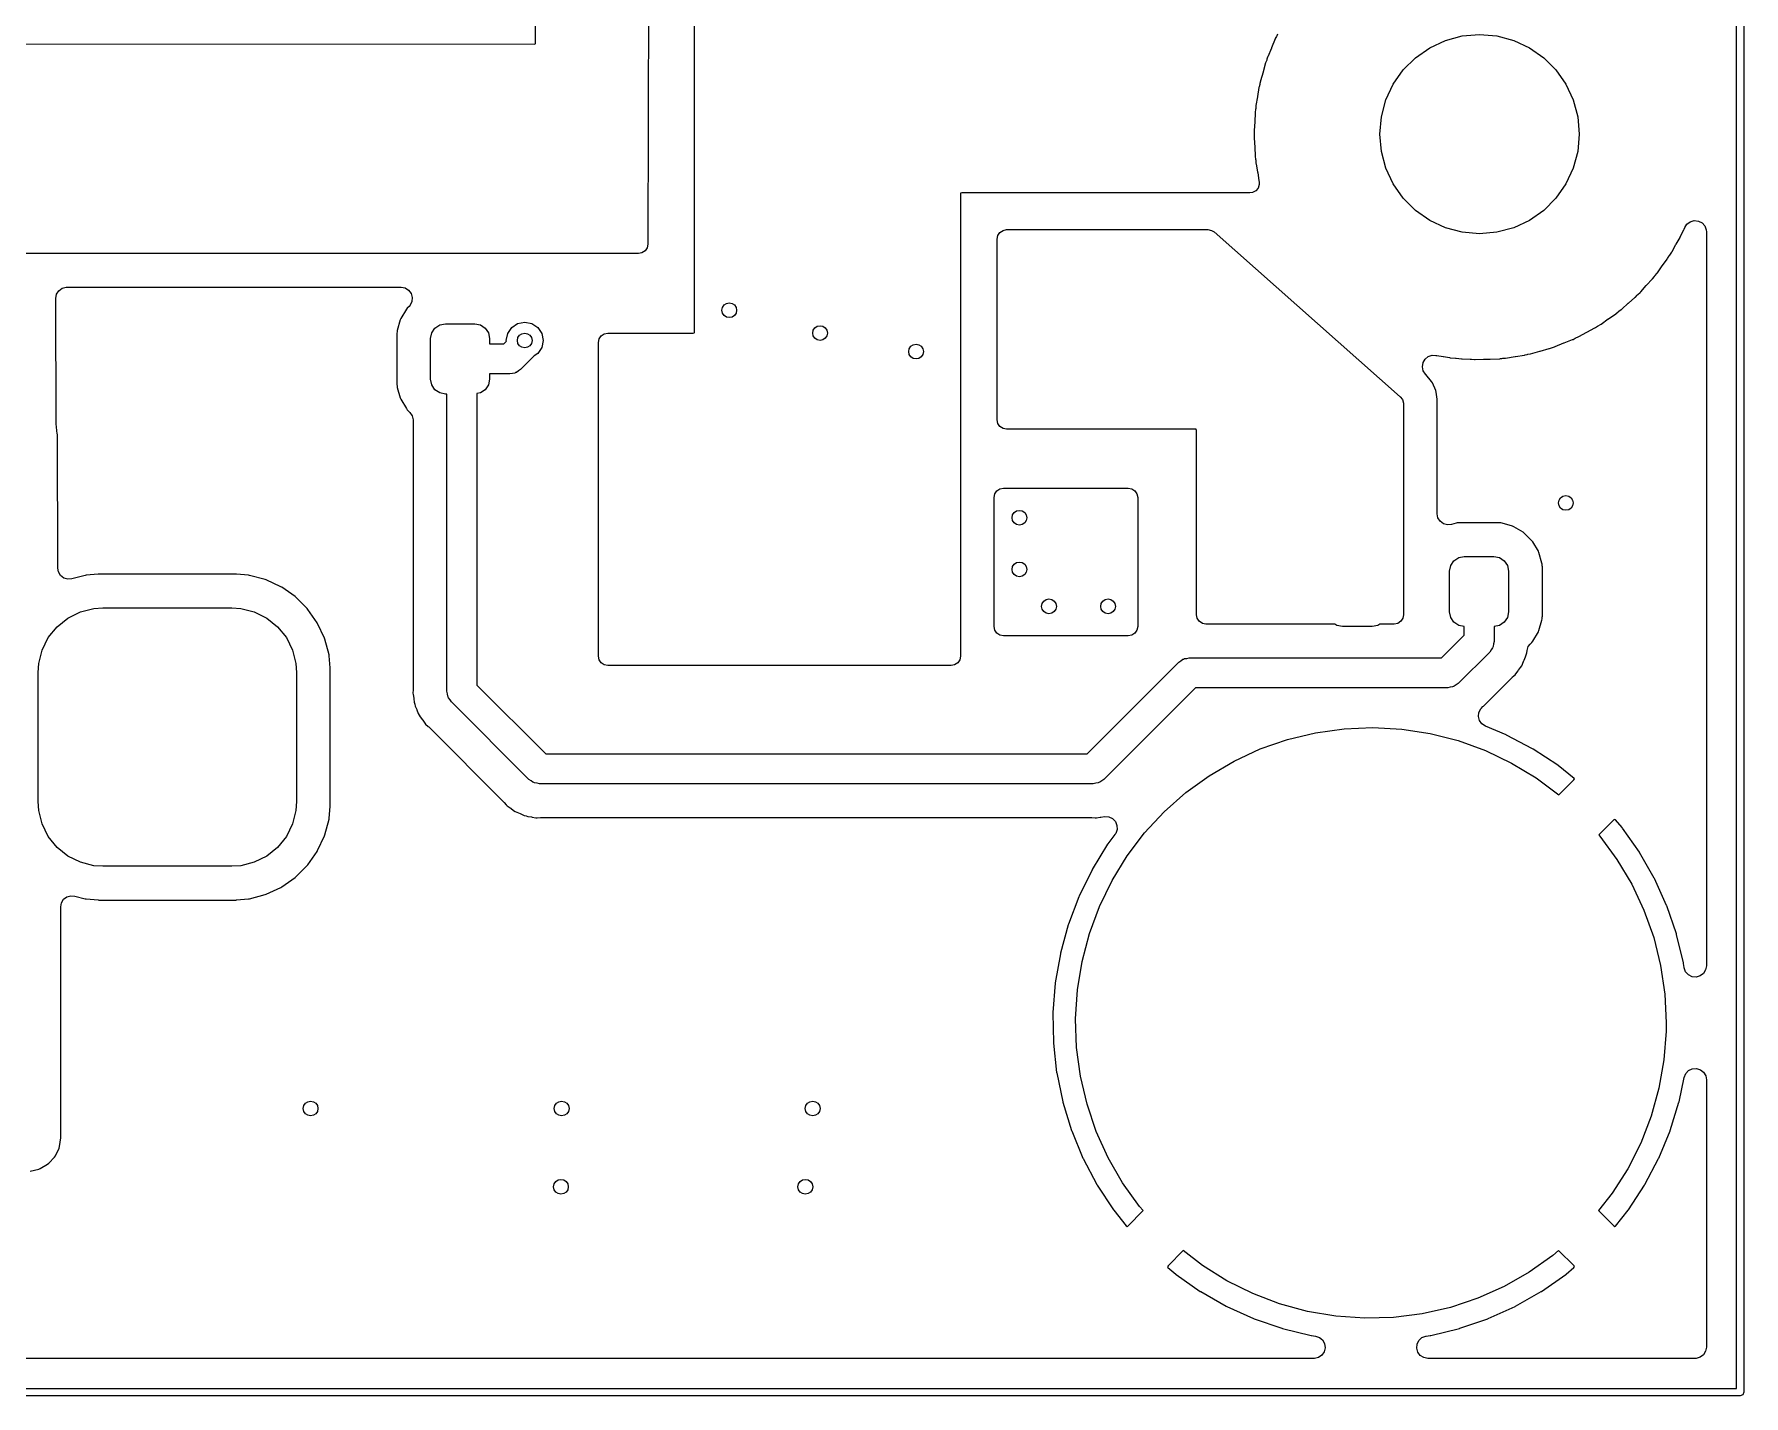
# Model space of a CAD drawing. Extents: x 0 to 4.25, y -4.33 to 0.
# Drawn here: x 3.342 to 4.254, y -4.333 to -3.607 of the extents above; entities that cross this region are included whole.
import ezdxf

# ---------------------------------------------------------------- set-up
doc = ezdxf.new("R2010")
doc.units = 0
doc.header["$MEASUREMENT"] = 0
doc.layers.add('BLACK', color=7, linetype='CONTINUOUS')

msp = doc.modelspace()

# ---------------------------------------------------------------- linework, layer by layer
at = {"layer": 'BLACK', "linetype": 'CONTINUOUS'}
for p, q in [((4.25394, 0), (4.25394, -4.33071)), ((4.25, -4.32874), (4.25, -0.001969)), ((3.60961, -3.6117), (3.61003, -3.45948)), ((3.67018, -3.45904), (3.66954, -3.71879)), ((3.69445, -3.7656), (3.69445, -3.57395)), ((4.00403, -3.60935), (4.00213, -3.61412)), ((4.00415, -3.60909), (4.00403, -3.60935)), ((4.0047, -3.60806), (4.00415, -3.60909)), ((4.0049, -3.60766), (4.0047, -3.60806)), ((4.00531, -3.6067), (4.0049, -3.60766)), ((4.09489, -3.6101), (4.10384, -3.6077)), ((4.10384, -3.6077), (4.11307, -3.60689)), ((4.11307, -3.60689), (4.1223, -3.6077)), ((4.1223, -3.6077), (4.13125, -3.6101)), ((3.05401, -3.61174), (3.60893, -3.61219)), ((3.60893, -3.61219), (3.60951, -3.61202)), ((3.60951, -3.61202), (3.60954, -3.61198)), ((3.60954, -3.61198), (3.60961, -3.6117)), ((4.00013, -3.61879), (4.00003, -3.61904)), ((4.00208, -3.61424), (4.00013, -3.61879)), ((4.00213, -3.61412), (4.00208, -3.61424)), ((4.07891, -3.61932), (4.0865, -3.61401)), ((4.0865, -3.61401), (4.09489, -3.6101)), ((4.13125, -3.6101), (4.13965, -3.61401)), ((4.13965, -3.61401), (4.14723, -3.61932)), ((3.99763, -3.62699), (3.99623, -3.63163)), ((3.99767, -3.62686), (3.99763, -3.62699)), ((3.99899, -3.62202), (3.99767, -3.62686)), ((3.99908, -3.62175), (3.99899, -3.62202)), ((3.99956, -3.62056), (3.99908, -3.62175)), ((3.9997, -3.62015), (3.99956, -3.62056)), ((4.00003, -3.61904), (3.9997, -3.62015)), ((4.06704, -3.63346), (4.07236, -3.62588)), ((4.07236, -3.62588), (4.07891, -3.61932)), ((4.14723, -3.61932), (4.15379, -3.62588)), ((4.15379, -3.62588), (4.1591, -3.63346)), ((3.99542, -3.63517), (3.99467, -3.64003)), ((3.99548, -3.6349), (3.99542, -3.63517)), ((3.99585, -3.63356), (3.99548, -3.6349)), ((3.99594, -3.63315), (3.99585, -3.63356)), ((3.99617, -3.6319), (3.99594, -3.63315)), ((3.99623, -3.63163), (3.99617, -3.6319)), ((4.06313, -3.64186), (4.06704, -3.63346)), ((4.1591, -3.63346), (4.16302, -3.64186)), ((3.99376, -3.6451), (3.99367, -3.64648)), ((3.9938, -3.64483), (3.99376, -3.6451)), ((3.99465, -3.64017), (3.9938, -3.64483)), ((3.99467, -3.64003), (3.99465, -3.64017)), ((4.06073, -3.65081), (4.06313, -3.64186)), ((4.16302, -3.64186), (4.16541, -3.65081)), ((3.99317, -3.6536), (3.99284, -3.65822)), ((3.99318, -3.65345), (3.99317, -3.6536)), ((3.99336, -3.64865), (3.99318, -3.65345)), ((3.99339, -3.64838), (3.99336, -3.64865)), ((3.99362, -3.64689), (3.99339, -3.64838)), ((3.99367, -3.64648), (3.99362, -3.64689)), ((4.05992, -3.66004), (4.06073, -3.65081)), ((4.16541, -3.65081), (4.16622, -3.66004)), ((3.99284, -3.65822), (3.99284, -3.6585)), ((3.99284, -3.6585), (3.9929, -3.65998)), ((3.9929, -3.66039), (3.99284, -3.662)), ((3.99284, -3.662), (3.99284, -3.66228)), ((3.99284, -3.66228), (3.99319, -3.66696)), ((3.9929, -3.65998), (3.9929, -3.66039)), ((4.06073, -3.66927), (4.05992, -3.66004)), ((4.16622, -3.66004), (4.16541, -3.66927)), ((3.99319, -3.66696), (3.9932, -3.66712)), ((3.9932, -3.66712), (3.99339, -3.67164)), ((3.99339, -3.67164), (3.99342, -3.67191)), ((3.99342, -3.67191), (3.99366, -3.67348)), ((3.99366, -3.67348), (3.99371, -3.67388)), ((4.06313, -3.67822), (4.06073, -3.66927)), ((4.16541, -3.66927), (4.16302, -3.67822)), ((3.99371, -3.67388), (3.99383, -3.6756)), ((3.99383, -3.6756), (3.99387, -3.67587)), ((3.99387, -3.67587), (3.99472, -3.68037)), ((3.99472, -3.68037), (3.99475, -3.68054)), ((3.99475, -3.68054), (3.99543, -3.6849)), ((4.06704, -3.68661), (4.06313, -3.67822)), ((4.16302, -3.67822), (4.1591, -3.68661)), ((3.83632, -3.69159), (3.83626, -3.69188)), ((3.83636, -3.69155), (3.83632, -3.69159)), ((3.83694, -3.69138), (3.83636, -3.69155)), ((3.99063, -3.69138), (3.83694, -3.69138)), ((3.99195, -3.6912), (3.99063, -3.69138)), ((3.99369, -3.69033), (3.99195, -3.6912)), ((3.99497, -3.68886), (3.99369, -3.69033)), ((3.99559, -3.68701), (3.99497, -3.68886)), ((3.99543, -3.6849), (3.99552, -3.68531)), ((3.99552, -3.68531), (3.99547, -3.68532)), ((3.99547, -3.68532), (3.99559, -3.68701)), ((4.07236, -3.6942), (4.06704, -3.68661)), ((4.1591, -3.68661), (4.15379, -3.6942)), ((3.83626, -3.69188), (3.83626, -3.93835)), ((4.07891, -3.70075), (4.07236, -3.6942)), ((4.0865, -3.70607), (4.07891, -3.70075)), ((4.14723, -3.70075), (4.13965, -3.70607)), ((4.15379, -3.6942), (4.14723, -3.70075)), ((4.09489, -3.70998), (4.0865, -3.70607)), ((4.10384, -3.71238), (4.09489, -3.70998)), ((4.13125, -3.70998), (4.1223, -3.71238)), ((4.13965, -3.70607), (4.13125, -3.70998)), ((4.22212, -3.71071), (4.22244, -3.70992)), ((4.22244, -3.70992), (4.22361, -3.70806)), ((4.22361, -3.70806), (4.22539, -3.70674)), ((4.22539, -3.70674), (4.22751, -3.70616)), ((4.22751, -3.70616), (4.22971, -3.70639)), ((4.22971, -3.70639), (4.23167, -3.70739)), ((4.23167, -3.70739), (4.23314, -3.70904)), ((4.23314, -3.70904), (4.23392, -3.7111)), ((3.66954, -3.71879), (3.66915, -3.7207)), ((3.85587, -3.71598), (3.85625, -3.71407)), ((3.85587, -3.81236), (3.85587, -3.71598)), ((3.85625, -3.71407), (3.85733, -3.71245)), ((3.85733, -3.71245), (3.85895, -3.71136)), ((3.85895, -3.71136), (3.86087, -3.71098)), ((3.86087, -3.71098), (3.9682, -3.71098)), ((3.9682, -3.71098), (3.97011, -3.71136)), ((3.97011, -3.71136), (3.97151, -3.71224)), ((3.97151, -3.71224), (4.07079, -3.80006)), ((4.11307, -3.71319), (4.10384, -3.71238)), ((4.1223, -3.71238), (4.11307, -3.71319)), ((4.21568, -3.72272), (4.21773, -3.71893)), ((4.21773, -3.71893), (4.21784, -3.71873)), ((4.21784, -3.71873), (4.21994, -3.71515)), ((4.21994, -3.71515), (4.22009, -3.71485)), ((4.22009, -3.71485), (4.22084, -3.71316)), ((4.22084, -3.71316), (4.22104, -3.71276)), ((4.22104, -3.71276), (4.22198, -3.71101)), ((4.22198, -3.71101), (4.22212, -3.71071)), ((4.23392, -3.7111), (4.23401, -3.71214)), ((4.23401, -3.71214), (4.23401, -4.10348)), ((3.66454, -3.72378), (3.05403, -3.72358)), ((3.66644, -3.7234), (3.66454, -3.72378)), ((3.66807, -3.72232), (3.66644, -3.7234)), ((3.66915, -3.7207), (3.66807, -3.72232)), ((4.21058, -3.73013), (4.21313, -3.72672)), ((4.21313, -3.72672), (4.21331, -3.72644)), ((4.21331, -3.72644), (4.2142, -3.72494)), ((4.2142, -3.72494), (4.21444, -3.72455)), ((4.21444, -3.72455), (4.21551, -3.72301)), ((4.21551, -3.72301), (4.21568, -3.72272)), ((4.20507, -3.73745), (4.20529, -3.7372)), ((4.20529, -3.7372), (4.20627, -3.73589)), ((4.20627, -3.73589), (4.20656, -3.73553)), ((4.20656, -3.73553), (4.20772, -3.7342)), ((4.20772, -3.7342), (4.20793, -3.73394)), ((4.20793, -3.73394), (4.21045, -3.7303)), ((4.21045, -3.7303), (4.21058, -3.73013)), ((3.35395, -3.74761), (3.35435, -3.74544)), ((3.35435, -3.74544), (3.35551, -3.74357)), ((3.35551, -3.74357), (3.35726, -3.74223)), ((3.35726, -3.74223), (3.35938, -3.74163)), ((3.35938, -3.74163), (3.35995, -3.7416)), ((3.35995, -3.7416), (3.538, -3.74166)), ((3.538, -3.74166), (3.54017, -3.74206)), ((3.54017, -3.74206), (3.54204, -3.74323)), ((3.54204, -3.74323), (3.54337, -3.74499)), ((3.54337, -3.74499), (3.54398, -3.74711)), ((4.19611, -3.747), (4.19715, -3.74589)), ((4.19715, -3.74589), (4.19749, -3.74555)), ((4.19749, -3.74555), (4.19872, -3.74444)), ((4.19872, -3.74444), (4.19895, -3.7442)), ((4.19895, -3.7442), (4.20194, -3.74079)), ((4.20194, -3.74079), (4.20208, -3.74064)), ((4.20208, -3.74064), (4.20507, -3.73745)), ((3.35405, -3.81462), (3.35395, -3.74761)), ((3.54083, -3.75344), (3.53789, -3.75842)), ((3.54129, -3.75286), (3.54083, -3.75344)), ((3.54224, -3.7519), (3.54129, -3.75286)), ((3.54279, -3.75128), (3.54224, -3.7519)), ((3.54377, -3.7493), (3.54279, -3.75128)), ((3.54398, -3.74711), (3.54377, -3.7493)), ((4.1859, -3.75571), (4.18698, -3.7548)), ((4.18698, -3.7548), (4.18736, -3.7545)), ((4.18736, -3.7545), (4.18861, -3.75359)), ((4.18861, -3.75359), (4.18887, -3.75338)), ((4.18887, -3.75338), (4.19231, -3.75026)), ((4.19231, -3.75026), (4.19246, -3.75013)), ((4.19246, -3.75013), (4.19587, -3.74723)), ((4.19587, -3.74723), (4.19611, -3.747)), ((3.53759, -3.7591), (3.53596, -3.76473)), ((3.53789, -3.75842), (3.53759, -3.7591)), ((3.55434, -3.76608), (3.55605, -3.76353)), ((3.55605, -3.76353), (3.5586, -3.76182)), ((3.5586, -3.76182), (3.56161, -3.76122)), ((3.56161, -3.76122), (3.57736, -3.76122)), ((3.57736, -3.76122), (3.58038, -3.76182)), ((3.58038, -3.76182), (3.58293, -3.76353)), ((3.58293, -3.76353), (3.58464, -3.76608)), ((3.59484, -3.76631), (3.59698, -3.76312)), ((3.59698, -3.76312), (3.60017, -3.76099)), ((3.60017, -3.76099), (3.60394, -3.76024)), ((3.60394, -3.76024), (3.6077, -3.76099)), ((3.6077, -3.76099), (3.6109, -3.76312)), ((3.6109, -3.76312), (3.61303, -3.76631)), ((4.17033, -3.76558), (4.1745, -3.7634)), ((4.1745, -3.7634), (4.17478, -3.76324)), ((4.17478, -3.76324), (4.17586, -3.7625)), ((4.17586, -3.7625), (4.17629, -3.76224)), ((4.17629, -3.76224), (4.17754, -3.76154)), ((4.17754, -3.76154), (4.17782, -3.76136)), ((4.17782, -3.76136), (4.18168, -3.75858)), ((4.18168, -3.75858), (4.18183, -3.75848)), ((4.18183, -3.75848), (4.18564, -3.75591)), ((4.18564, -3.75591), (4.1859, -3.75571)), ((3.53577, -3.76637), (3.53576, -3.7666)), ((3.53576, -3.7666), (3.53576, -3.79324)), ((3.53585, -3.76532), (3.53577, -3.76637)), ((3.53596, -3.76473), (3.53585, -3.76532)), ((3.55374, -3.76909), (3.55434, -3.76608)), ((3.55374, -3.79075), (3.55374, -3.76909)), ((3.58464, -3.76608), (3.58524, -3.76909)), ((3.58524, -3.76909), (3.58524, -3.77192)), ((3.58524, -3.77192), (3.59275, -3.77192)), ((3.59275, -3.77192), (3.59418, -3.77049)), ((3.59409, -3.77008), (3.59484, -3.76631)), ((3.59418, -3.77049), (3.59409, -3.77008)), ((3.61303, -3.76631), (3.61378, -3.77008)), ((3.61378, -3.77008), (3.61303, -3.77385)), ((3.64327, -3.7711), (3.64365, -3.76919)), ((3.64327, -3.93835), (3.64327, -3.7711)), ((3.64365, -3.76919), (3.64473, -3.76757)), ((3.64473, -3.76757), (3.64635, -3.76648)), ((3.64635, -3.76648), (3.64827, -3.7661)), ((3.64827, -3.7661), (3.69377, -3.7661)), ((3.69377, -3.7661), (3.69435, -3.76593)), ((3.69435, -3.76593), (3.69439, -3.76589)), ((3.69439, -3.76589), (3.69445, -3.7656)), ((4.1514, -3.77395), (4.15189, -3.77378)), ((4.15189, -3.77378), (4.15305, -3.77344)), ((4.15305, -3.77344), (4.15337, -3.77333)), ((4.15337, -3.77333), (4.15796, -3.77141)), ((4.15796, -3.77141), (4.15811, -3.77134)), ((4.15811, -3.77134), (4.16259, -3.76961)), ((4.16259, -3.76961), (4.16289, -3.76947)), ((4.16289, -3.76947), (4.16395, -3.76892)), ((4.16395, -3.76892), (4.16441, -3.7687)), ((4.16441, -3.7687), (4.16563, -3.76819)), ((4.16563, -3.76819), (4.16593, -3.76804)), ((4.16593, -3.76804), (4.17018, -3.76566)), ((4.17018, -3.76566), (4.17033, -3.76558)), ((3.60898, -3.77832), (3.60171, -3.78559)), ((3.6109, -3.77704), (3.60898, -3.77832)), ((3.61303, -3.77385), (3.6109, -3.77704)), ((4.08256, -3.78407), (4.0829, -3.78189)), ((4.0829, -3.78189), (4.084, -3.77998)), ((4.084, -3.77998), (4.08571, -3.7786)), ((4.08571, -3.7786), (4.08781, -3.77792)), ((4.08781, -3.77792), (4.08979, -3.77805)), ((4.08979, -3.77805), (4.0898, -3.77801)), ((4.0898, -3.77801), (4.09029, -3.77811)), ((4.09029, -3.77811), (4.09357, -3.77855)), ((4.09357, -3.77855), (4.09389, -3.77861)), ((4.09389, -3.77861), (4.09701, -3.7792)), ((4.09701, -3.7792), (4.09733, -3.77924)), ((4.09733, -3.77924), (4.10017, -3.77946)), ((4.10017, -3.77946), (4.10052, -3.7795)), ((4.10052, -3.7795), (4.1035, -3.7799)), ((4.1035, -3.7799), (4.10378, -3.77993)), ((4.10378, -3.77993), (4.10802, -3.7801)), ((4.10802, -3.7801), (4.10814, -3.7801)), ((4.10814, -3.7801), (4.10821, -3.7801)), ((4.10821, -3.7801), (4.10867, -3.78012)), ((4.10867, -3.78012), (4.11039, -3.78025)), ((4.11039, -3.78025), (4.11072, -3.78026)), ((4.11072, -3.78026), (4.11511, -3.7801)), ((4.11511, -3.7801), (4.11532, -3.7801)), ((4.11532, -3.7801), (4.11644, -3.7801)), ((4.11644, -3.7801), (4.11661, -3.78009)), ((4.11661, -3.78009), (4.11855, -3.77998)), ((4.11855, -3.77998), (4.11868, -3.77998)), ((4.11868, -3.77998), (4.1238, -3.7798)), ((4.1238, -3.7798), (4.12413, -3.77977)), ((4.12413, -3.77977), (4.12499, -3.77964)), ((4.12499, -3.77964), (4.12553, -3.77959)), ((4.12553, -3.77959), (4.12652, -3.77953)), ((4.12652, -3.77953), (4.12685, -3.77949)), ((4.12685, -3.77949), (4.13198, -3.77861)), ((4.13198, -3.77861), (4.13212, -3.77859)), ((4.13212, -3.77859), (4.13709, -3.77786)), ((4.13709, -3.77786), (4.13741, -3.77779)), ((4.13741, -3.77779), (4.13835, -3.77754)), ((4.13835, -3.77754), (4.13887, -3.77743)), ((4.13887, -3.77743), (4.13996, -3.77724)), ((4.13996, -3.77724), (4.14028, -3.77717)), ((4.14028, -3.77717), (4.14517, -3.77574)), ((4.14517, -3.77574), (4.14532, -3.7757)), ((4.14532, -3.7757), (4.15007, -3.77444)), ((4.15007, -3.77444), (4.15038, -3.77434)), ((4.15038, -3.77434), (4.1514, -3.77395)), ((3.55434, -3.79376), (3.55374, -3.79075)), ((3.58524, -3.79075), (3.58464, -3.79376)), ((3.59606, -3.78792), (3.58524, -3.78792)), ((3.58524, -3.78792), (3.58524, -3.79075)), ((3.59737, -3.78762), (3.59606, -3.78792)), ((3.59869, -3.78748), (3.59737, -3.78762)), ((3.59908, -3.78723), (3.59869, -3.78748)), ((3.59953, -3.78713), (3.59908, -3.78723)), ((3.60058, -3.7863), (3.59953, -3.78713)), ((3.60171, -3.78559), (3.60058, -3.7863)), ((4.08304, -3.78623), (4.08256, -3.78407)), ((4.08426, -3.78806), (4.08304, -3.78623)), ((4.08448, -3.78829), (4.08426, -3.78806)), ((4.08749, -3.79189), (4.08448, -3.78829)), ((4.08795, -3.79264), (4.08749, -3.79189)), ((3.53576, -3.79324), (3.53577, -3.79348)), ((3.53577, -3.79348), (3.53585, -3.79452)), ((3.53585, -3.79452), (3.53596, -3.79511)), ((3.53596, -3.79511), (3.53759, -3.80074)), ((3.53759, -3.80074), (3.53789, -3.80142)), ((3.55605, -3.79632), (3.55434, -3.79376)), ((3.5586, -3.79802), (3.55605, -3.79632)), ((3.56161, -3.79862), (3.5586, -3.79802)), ((3.56247, -3.79862), (3.56161, -3.79862)), ((3.56247, -3.95709), (3.56247, -3.79862)), ((3.58038, -3.79802), (3.57847, -3.7984)), ((3.57847, -3.7984), (3.57847, -3.95377)), ((3.58293, -3.79632), (3.58038, -3.79802)), ((3.58464, -3.79376), (3.58293, -3.79632)), ((4.07079, -3.80006), (4.07197, -3.80162)), ((4.08969, -3.79679), (4.08795, -3.79264)), ((4.0899, -3.79757), (4.08969, -3.79679)), ((4.09038, -3.8014), (4.0899, -3.79757)), ((3.53789, -3.80142), (3.54083, -3.8064)), ((3.54083, -3.8064), (3.54129, -3.80698)), ((3.54129, -3.80698), (3.54273, -3.80843)), ((3.54273, -3.80843), (3.54398, -3.81025)), ((3.54398, -3.81025), (3.54449, -3.8124)), ((4.07197, -3.80162), (4.07247, -3.8035)), ((4.07247, -3.8035), (4.07248, -3.80381)), ((4.07248, -3.80381), (4.07248, -3.91626)), ((4.0904, -3.80176), (4.09038, -3.8014)), ((4.0904, -3.86241), (4.0904, -3.80176)), ((3.35424, -3.81613), (3.35405, -3.81462)), ((3.35426, -3.81621), (3.35424, -3.81613)), ((3.35471, -3.81986), (3.35426, -3.81621)), ((3.54449, -3.8124), (3.54449, -3.81267)), ((3.54449, -3.81267), (3.54449, -3.95598)), ((3.85625, -3.81428), (3.85587, -3.81236)), ((3.85733, -3.8159), (3.85625, -3.81428)), ((3.85895, -3.81698), (3.85733, -3.8159)), ((3.86087, -3.81736), (3.85895, -3.81698)), ((3.96167, -3.81736), (3.86087, -3.81736)), ((3.96196, -3.81742), (3.96167, -3.81736)), ((3.96199, -3.81746), (3.96196, -3.81742)), ((3.96217, -3.81804), (3.96199, -3.81746)), ((3.96217, -3.91626), (3.96217, -3.81804)), ((3.35473, -3.82021), (3.35471, -3.81986)), ((3.35495, -3.8914), (3.35473, -3.82021)), ((3.85418, -3.85378), (3.85456, -3.85187)), ((3.85418, -3.9226), (3.85418, -3.85378)), ((3.85456, -3.85187), (3.85565, -3.85024)), ((3.85565, -3.85024), (3.85727, -3.84916)), ((3.85727, -3.84916), (3.85918, -3.84878)), ((3.85918, -3.84878), (3.92575, -3.84878)), ((3.92575, -3.84878), (3.92766, -3.84916)), ((3.92766, -3.84916), (3.92928, -3.85024)), ((3.92928, -3.85024), (3.93037, -3.85187)), ((3.93037, -3.85187), (3.93075, -3.85378)), ((3.93075, -3.85378), (3.93075, -3.9226)), ((4.09082, -3.86461), (4.0904, -3.86241)), ((4.09199, -3.86648), (4.09082, -3.86461)), ((4.09376, -3.8678), (4.09199, -3.86648)), ((4.09588, -3.86839), (4.09376, -3.8678)), ((4.09808, -3.86818), (4.09588, -3.86839)), ((4.10055, -3.86746), (4.09808, -3.86818)), ((4.10115, -3.86735), (4.10055, -3.86746)), ((4.10219, -3.86727), (4.10115, -3.86735)), ((4.10242, -3.86726), (4.10219, -3.86727)), ((4.12317, -3.86726), (4.10242, -3.86726)), ((4.1234, -3.86726), (4.12317, -3.86726)), ((4.12444, -3.86735), (4.1234, -3.86726)), ((4.12504, -3.86746), (4.12444, -3.86735)), ((4.13066, -3.86909), (4.12504, -3.86746)), ((4.13134, -3.86938), (4.13066, -3.86909)), ((4.13632, -3.87233), (4.13134, -3.86938)), ((4.1369, -3.87278), (4.13632, -3.87233)), ((4.141, -3.87687), (4.1369, -3.87278)), ((4.14145, -3.87746), (4.141, -3.87687)), ((4.1444, -3.88244), (4.14145, -3.87746)), ((4.14469, -3.88312), (4.1444, -3.88244)), ((4.14632, -3.88874), (4.14469, -3.88312)), ((3.35532, -3.89346), (3.35495, -3.8914)), ((4.09705, -3.89311), (4.09765, -3.8901)), ((4.09765, -3.8901), (4.09935, -3.88754)), ((4.09935, -3.88754), (4.10191, -3.88584)), ((4.10191, -3.88584), (4.10492, -3.88524)), ((4.10492, -3.88524), (4.12067, -3.88524)), ((4.12067, -3.88524), (4.12368, -3.88584)), ((4.12368, -3.88584), (4.12624, -3.88754)), ((4.12624, -3.88754), (4.12794, -3.8901)), ((4.12794, -3.8901), (4.12854, -3.89311)), ((4.14643, -3.88934), (4.14632, -3.88874)), ((4.14651, -3.89038), (4.14643, -3.88934)), ((4.14652, -3.89061), (4.14651, -3.89038)), ((4.14652, -3.91726), (4.14652, -3.89061)), ((3.35645, -3.89535), (3.35532, -3.89346)), ((3.35819, -3.89671), (3.35645, -3.89535)), ((3.3603, -3.89734), (3.35819, -3.89671)), ((3.3625, -3.89717), (3.3603, -3.89734)), ((3.36955, -3.89528), (3.3625, -3.89717)), ((3.37006, -3.89519), (3.36955, -3.89528)), ((3.37652, -3.89463), (3.37006, -3.89519)), ((3.37678, -3.89462), (3.37652, -3.89463)), ((3.44999, -3.89462), (3.37678, -3.89462)), ((3.45025, -3.89463), (3.44999, -3.89462)), ((3.45672, -3.89519), (3.45025, -3.89463)), ((3.45722, -3.89528), (3.45672, -3.89519)), ((3.46559, -3.89752), (3.45722, -3.89528)), ((3.46607, -3.8977), (3.46559, -3.89752)), ((3.47391, -3.90136), (3.46607, -3.8977)), ((3.47436, -3.90162), (3.47391, -3.90136)), ((4.09705, -3.91476), (4.09705, -3.89311)), ((4.12854, -3.89311), (4.12854, -3.91476)), ((3.48145, -3.90658), (3.47436, -3.90162)), ((3.48185, -3.90691), (3.48145, -3.90658)), ((3.48797, -3.91303), (3.48185, -3.90691)), ((3.35458, -3.92269), (3.36038, -3.91803)), ((3.36038, -3.91803), (3.36704, -3.91472)), ((3.36704, -3.91472), (3.37426, -3.91292)), ((3.37426, -3.91292), (3.37894, -3.9126)), ((3.37894, -3.9126), (3.44783, -3.9126)), ((3.44783, -3.9126), (3.45251, -3.91292)), ((3.45251, -3.91292), (3.45973, -3.91472)), ((3.45973, -3.91472), (3.46639, -3.91803)), ((3.46639, -3.91803), (3.47219, -3.92269)), ((3.4883, -3.91343), (3.48797, -3.91303)), ((3.49326, -3.92052), (3.4883, -3.91343)), ((3.96255, -3.91818), (3.96217, -3.91626)), ((3.96363, -3.9198), (3.96255, -3.91818)), ((4.0721, -3.91818), (4.07102, -3.9198)), ((4.07248, -3.91626), (4.0721, -3.91818)), ((4.09765, -3.91778), (4.09705, -3.91476)), ((4.09935, -3.92033), (4.09765, -3.91778)), ((4.12794, -3.91778), (4.12624, -3.92033)), ((4.12854, -3.91476), (4.12794, -3.91778)), ((4.14469, -3.92476), (4.14632, -3.91913)), ((4.14632, -3.91913), (4.14643, -3.91854)), ((4.14643, -3.91854), (4.14651, -3.91749)), ((4.14651, -3.91749), (4.14652, -3.91726)), ((3.34661, -3.93515), (3.34992, -3.92849)), ((3.34992, -3.92849), (3.35458, -3.92269)), ((3.47219, -3.92269), (3.47686, -3.92849)), ((3.47686, -3.92849), (3.48016, -3.93515)), ((3.49352, -3.92097), (3.49326, -3.92052)), ((3.49718, -3.92881), (3.49352, -3.92097)), ((3.85456, -3.92451), (3.85418, -3.9226)), ((3.85565, -3.92613), (3.85456, -3.92451)), ((3.85727, -3.92722), (3.85565, -3.92613)), ((3.85918, -3.9276), (3.85727, -3.92722)), ((3.92575, -3.9276), (3.85918, -3.9276)), ((3.92766, -3.92722), (3.92575, -3.9276)), ((3.92928, -3.92613), (3.92766, -3.92722)), ((3.93037, -3.92451), (3.92928, -3.92613)), ((3.93075, -3.9226), (3.93037, -3.92451)), ((3.96525, -3.92088), (3.96363, -3.9198)), ((3.96717, -3.92126), (3.96525, -3.92088)), ((4.03579, -3.92126), (3.96717, -3.92126)), ((4.03695, -3.92204), (4.03579, -3.92126)), ((4.03996, -3.92264), (4.03695, -3.92204)), ((4.05571, -3.92264), (4.03996, -3.92264)), ((4.05872, -3.92204), (4.05571, -3.92264)), ((4.05988, -3.92126), (4.05872, -3.92204)), ((4.06748, -3.92126), (4.05988, -3.92126)), ((4.06939, -3.92088), (4.06748, -3.92126)), ((4.07102, -3.9198), (4.06939, -3.92088)), ((4.09275, -3.93924), (4.1048, -3.9272)), ((4.10191, -3.92204), (4.09935, -3.92033)), ((4.1048, -3.92261), (4.10191, -3.92204)), ((4.1048, -3.9272), (4.1048, -3.92261)), ((4.12368, -3.92204), (4.1208, -3.92261)), ((4.1208, -3.92261), (4.1208, -3.93053)), ((4.12624, -3.92033), (4.12368, -3.92204)), ((4.14145, -3.93042), (4.1444, -3.92543)), ((4.1444, -3.92543), (4.14469, -3.92476)), ((3.34481, -3.94237), (3.34661, -3.93515)), ((3.48016, -3.93515), (3.48196, -3.94237)), ((3.49736, -3.9293), (3.49718, -3.92881)), ((3.4996, -3.93766), (3.49736, -3.9293)), ((3.49969, -3.93817), (3.4996, -3.93766)), ((4.11845, -3.93617), (4.10171, -3.95291)), ((4.11916, -3.93504), (4.11845, -3.93617)), ((4.12, -3.93399), (4.11916, -3.93504)), ((4.1201, -3.93355), (4.12, -3.93399)), ((4.12035, -3.93316), (4.1201, -3.93355)), ((4.1205, -3.93183), (4.12035, -3.93316)), ((4.1208, -3.93053), (4.1205, -3.93183)), ((4.13762, -3.93866), (4.13793, -3.93767)), ((4.13793, -3.93767), (4.13819, -3.93667)), ((4.13819, -3.93667), (4.13836, -3.93539)), ((4.13836, -3.93539), (4.13904, -3.9333)), ((4.13904, -3.9333), (4.14006, -3.93193)), ((4.14006, -3.93193), (4.141, -3.931)), ((4.141, -3.931), (4.14145, -3.93042)), ((3.34449, -3.94705), (3.34481, -3.94237)), ((3.48196, -3.94237), (3.48228, -3.94705)), ((3.50025, -3.94463), (3.49969, -3.93817)), ((3.50026, -3.94489), (3.50025, -3.94463)), ((3.50026, -4.01811), (3.50026, -3.94489)), ((3.64365, -3.94026), (3.64327, -3.93835)), ((3.64473, -3.94188), (3.64365, -3.94026)), ((3.64635, -3.94297), (3.64473, -3.94188)), ((3.64827, -3.94335), (3.64635, -3.94297)), ((3.83126, -3.94335), (3.64827, -3.94335)), ((3.83317, -3.94297), (3.83126, -3.94335)), ((3.8348, -3.94188), (3.83317, -3.94297)), ((3.83588, -3.94026), (3.8348, -3.94188)), ((3.83626, -3.93835), (3.83588, -3.94026)), ((3.90377, -3.99043), (3.95262, -3.94158)), ((3.95262, -3.94158), (3.95375, -3.94087)), ((3.95375, -3.94087), (3.9548, -3.94004)), ((3.9548, -3.94004), (3.95525, -3.93993)), ((3.95525, -3.93993), (3.95564, -3.93969)), ((3.95564, -3.93969), (3.95697, -3.93954)), ((3.95697, -3.93954), (3.95827, -3.93924)), ((3.95827, -3.93924), (4.09275, -3.93924)), ((4.13245, -3.94773), (4.13357, -3.94614)), ((4.13357, -3.94614), (4.13376, -3.94588)), ((4.13376, -3.94588), (4.13496, -3.94435)), ((4.13496, -3.94435), (4.1355, -3.94346)), ((4.1355, -3.94346), (4.13599, -3.94255)), ((4.13599, -3.94255), (4.1367, -3.94073)), ((4.1367, -3.94073), (4.13682, -3.94044)), ((4.13682, -3.94044), (4.13762, -3.93866)), ((3.34449, -4.01594), (3.34449, -3.94705)), ((3.48228, -3.94705), (3.48228, -4.01594)), ((3.54449, -3.95598), (3.54448, -3.95639)), ((3.57847, -3.95377), (3.61512, -3.99043)), ((3.96158, -3.95524), (3.91273, -4.00409)), ((4.09606, -3.95524), (3.96158, -3.95524)), ((4.09737, -3.95495), (4.09606, -3.95524)), ((4.09869, -3.9548), (4.09737, -3.95495)), ((4.09908, -3.95456), (4.09869, -3.9548)), ((4.09953, -3.95445), (4.09908, -3.95456)), ((4.10058, -3.95362), (4.09953, -3.95445)), ((4.10171, -3.95291), (4.10058, -3.95362)), ((4.1151, -3.96495), (4.13038, -3.94967)), ((4.13038, -3.94967), (4.13068, -3.94939)), ((4.13068, -3.94939), (4.13198, -3.94826)), ((4.13198, -3.94826), (4.13245, -3.94773)), ((3.54448, -3.95639), (3.54436, -3.9581)), ((3.54436, -3.9581), (3.5444, -3.95881)), ((3.5444, -3.95881), (3.54473, -3.96073)), ((3.54473, -3.96073), (3.54478, -3.96104)), ((3.54478, -3.96104), (3.54501, -3.96297)), ((3.54501, -3.96297), (3.54526, -3.96398)), ((3.54526, -3.96398), (3.54556, -3.96498)), ((3.54556, -3.96498), (3.54635, -3.96676)), ((3.56277, -3.95839), (3.56247, -3.95709)), ((3.56292, -3.95972), (3.56277, -3.95839)), ((3.56316, -3.96011), (3.56292, -3.95972)), ((3.56326, -3.96056), (3.56316, -3.96011)), ((3.5641, -3.9616), (3.56326, -3.96056)), ((3.56481, -3.96273), (3.5641, -3.9616)), ((3.60615, -4.00408), (3.56481, -3.96273)), ((4.11397, -3.9662), (4.11486, -3.9652)), ((4.11486, -3.9652), (4.1151, -3.96495)), ((3.54635, -3.96676), (3.54646, -3.96705)), ((3.54646, -3.96705), (3.54715, -3.96888)), ((3.54715, -3.96888), (3.54763, -3.9698)), ((3.54763, -3.9698), (3.54816, -3.97069)), ((3.54816, -3.97069), (3.54935, -3.97224)), ((3.54935, -3.97224), (3.54953, -3.97249)), ((3.54953, -3.97249), (3.55064, -3.9741)), ((3.55064, -3.9741), (3.55111, -3.97463)), ((4.11247, -3.97061), (4.11272, -3.96842)), ((4.11302, -3.97274), (4.11247, -3.97061)), ((4.11272, -3.96842), (4.11375, -3.96647)), ((4.11431, -3.97453), (4.11302, -3.97274)), ((4.11375, -3.96647), (4.11397, -3.9662)), ((3.55111, -3.97463), (3.55252, -3.97589)), ((3.55252, -3.97589), (3.55277, -3.97612)), ((3.55277, -3.97612), (3.59266, -4.01601)), ((3.99612, -3.98785), (4.01065, -3.98279)), ((4.01065, -3.98279), (4.02561, -3.97917)), ((4.02561, -3.97917), (4.04085, -3.97703)), ((4.04085, -3.97703), (4.05622, -3.97638)), ((4.05622, -3.97638), (4.07158, -3.97724)), ((4.07158, -3.97724), (4.08678, -3.97959)), ((4.08678, -3.97959), (4.10169, -3.98342)), ((4.10169, -3.98342), (4.11614, -3.98868)), ((4.11616, -3.97574), (4.11431, -3.97453)), ((4.12722, -3.98032), (4.11616, -3.97574)), ((4.12747, -3.98044), (4.12722, -3.98032)), ((4.14135, -3.98778), (4.12747, -3.98044)), ((3.61512, -3.99043), (3.90377, -3.99043)), ((3.98216, -3.9943), (3.99612, -3.98785)), ((4.11614, -3.98868), (4.13002, -3.99533)), ((4.14158, -3.98792), (4.14135, -3.98778)), ((4.15471, -3.99655), (4.14158, -3.98792)), ((3.96889, -4.00208), (3.98216, -3.9943)), ((4.13002, -3.99533), (4.14318, -4.0033)), ((4.15493, -3.99671), (4.15471, -3.99655)), ((4.16345, -4.00353), (4.15493, -3.99671)), ((3.60729, -4.00479), (3.60615, -4.00408)), ((3.60833, -4.00563), (3.60729, -4.00479)), ((3.60878, -4.00573), (3.60833, -4.00563)), ((3.60917, -4.00598), (3.60878, -4.00573)), ((3.61049, -4.00613), (3.60917, -4.00598)), ((3.6118, -4.00643), (3.61049, -4.00613)), ((3.90709, -4.00643), (3.6118, -4.00643)), ((3.90839, -4.00613), (3.90709, -4.00643)), ((3.90972, -4.00598), (3.90839, -4.00613)), ((3.91011, -4.00574), (3.90972, -4.00598)), ((3.91056, -4.00563), (3.91011, -4.00574)), ((3.9116, -4.0048), (3.91056, -4.00563)), ((3.91273, -4.00409), (3.9116, -4.0048)), ((3.95644, -4.01113), (3.96889, -4.00208)), ((4.14318, -4.0033), (4.15532, -4.01238)), ((4.15532, -4.01238), (4.16333, -4.00438)), ((4.16333, -4.00438), (4.16363, -4.00385)), ((4.16363, -4.00385), (4.16345, -4.00353)), ((3.34481, -4.02062), (3.34449, -4.01594)), ((3.48228, -4.01594), (3.48196, -4.02062)), ((3.49969, -4.02483), (3.50025, -4.01836)), ((3.50025, -4.01836), (3.50026, -4.01811)), ((3.59266, -4.01601), (3.59294, -4.01631)), ((3.59294, -4.01631), (3.59406, -4.01761)), ((3.59406, -4.01761), (3.59459, -4.01808)), ((3.59459, -4.01808), (3.59619, -4.0192)), ((3.59619, -4.0192), (3.59644, -4.01939)), ((3.59644, -4.01939), (3.59797, -4.02059)), ((3.94493, -4.02134), (3.95644, -4.01113)), ((3.34661, -4.02784), (3.34481, -4.02062)), ((3.34992, -4.0345), (3.34661, -4.02784)), ((3.48016, -4.02784), (3.47686, -4.0345)), ((3.48196, -4.02062), (3.48016, -4.02784)), ((3.49736, -4.0337), (3.4996, -4.02533)), ((3.4996, -4.02533), (3.49969, -4.02483)), ((3.59797, -4.02059), (3.59886, -4.02113)), ((3.59886, -4.02113), (3.59978, -4.02162)), ((3.59978, -4.02162), (3.60159, -4.02233)), ((3.60159, -4.02233), (3.60188, -4.02245)), ((3.60188, -4.02245), (3.60366, -4.02325)), ((3.60366, -4.02325), (3.60465, -4.02356)), ((3.60465, -4.02356), (3.60566, -4.02382)), ((3.60566, -4.02382), (3.60759, -4.02408)), ((3.60759, -4.02408), (3.6079, -4.02412)), ((3.6079, -4.02412), (3.60982, -4.02448)), ((3.60982, -4.02448), (3.61052, -4.02452)), ((3.61052, -4.02452), (3.61241, -4.02442)), ((3.61241, -4.02442), (3.61275, -4.02441)), ((3.61275, -4.02441), (3.90598, -4.02441)), ((3.90598, -4.02441), (3.90639, -4.02442)), ((3.90639, -4.02442), (3.9081, -4.02454)), ((3.9081, -4.02454), (3.90881, -4.0245)), ((3.90881, -4.0245), (3.91073, -4.02416)), ((3.91073, -4.02416), (3.91104, -4.02412)), ((3.91104, -4.02412), (3.91312, -4.02387)), ((3.91312, -4.02387), (3.91532, -4.02401)), ((3.91532, -4.02401), (3.91732, -4.02494)), ((3.91732, -4.02494), (3.91885, -4.02652)), ((3.91885, -4.02652), (3.9197, -4.02856)), ((3.9197, -4.02856), (3.91976, -4.03076)), ((3.93448, -4.03263), (3.94493, -4.02134)), ((4.1847, -4.02555), (4.17657, -4.03367)), ((4.18508, -4.02536), (4.1847, -4.02555)), ((4.18559, -4.02571), (4.18508, -4.02536)), ((4.18906, -4.02978), (4.18559, -4.02571)), ((3.35458, -4.0403), (3.34992, -4.0345)), ((3.47686, -4.0345), (3.47219, -4.0403)), ((3.49352, -4.04203), (3.49718, -4.03418)), ((3.49718, -4.03418), (3.49736, -4.0337)), ((3.91864, -4.03343), (3.9149, -4.0384)), ((3.91903, -4.03284), (3.91864, -4.03343)), ((3.91976, -4.03076), (3.91903, -4.03284)), ((3.92518, -4.04489), (3.93448, -4.03263)), ((4.17657, -4.03367), (4.17716, -4.03433)), ((4.17716, -4.03433), (4.18629, -4.04671)), ((4.18923, -4.03), (4.18906, -4.02978)), ((4.19826, -4.04285), (4.18923, -4.03)), ((3.36038, -4.04497), (3.35458, -4.0403)), ((3.36704, -4.04827), (3.36038, -4.04497)), ((3.46639, -4.04497), (3.45973, -4.04827)), ((3.47219, -4.0403), (3.46639, -4.04497)), ((3.4883, -4.04956), (3.49326, -4.04247)), ((3.49326, -4.04247), (3.49352, -4.04203)), ((3.91474, -4.03863), (3.90654, -4.05202)), ((3.9149, -4.0384), (3.91474, -4.03863)), ((3.91712, -4.05799), (3.92518, -4.04489)), ((4.18629, -4.04671), (4.19416, -4.05993)), ((4.19841, -4.04309), (4.19826, -4.04285)), ((4.20619, -4.05672), (4.19841, -4.04309)), ((3.37426, -4.05007), (3.36704, -4.04827)), ((3.37894, -4.05039), (3.37426, -4.05007)), ((3.44783, -4.05039), (3.37894, -4.05039)), ((3.45251, -4.05007), (3.44783, -4.05039)), ((3.45973, -4.04827), (3.45251, -4.05007)), ((3.47436, -4.06138), (3.48145, -4.05641)), ((3.48145, -4.05641), (3.48185, -4.05608)), ((3.48185, -4.05608), (3.48797, -4.04996)), ((3.48797, -4.04996), (3.4883, -4.04956)), ((3.90641, -4.05226), (3.8995, -4.06636)), ((3.90654, -4.05202), (3.90641, -4.05226)), ((3.45722, -4.06771), (3.46559, -4.06547)), ((3.46559, -4.06547), (3.46607, -4.06529)), ((3.46607, -4.06529), (3.47392, -4.06163)), ((3.47392, -4.06163), (3.47436, -4.06138)), ((3.91037, -4.07182), (3.91712, -4.05799)), ((4.19416, -4.05993), (4.20072, -4.07385)), ((4.20632, -4.05697), (4.20619, -4.05672)), ((4.21278, -4.07129), (4.20632, -4.05697)), ((3.35652, -4.07204), (3.35692, -4.06987)), ((3.35662, -4.19476), (3.35652, -4.07204)), ((3.35692, -4.06987), (3.35808, -4.068)), ((3.35808, -4.068), (3.35984, -4.06667)), ((3.35984, -4.06667), (3.36196, -4.06606)), ((3.36196, -4.06606), (3.36407, -4.06624)), ((3.36407, -4.06624), (3.36955, -4.06771)), ((3.36955, -4.06771), (3.37006, -4.0678)), ((3.37006, -4.0678), (3.37652, -4.06836)), ((3.37652, -4.06836), (3.37678, -4.06837)), ((3.37678, -4.06837), (3.44999, -4.06837)), ((3.44999, -4.06837), (3.45025, -4.06836)), ((3.45025, -4.06836), (3.45672, -4.0678)), ((3.45672, -4.0678), (3.45722, -4.06771)), ((3.89939, -4.06662), (3.89384, -4.08131)), ((3.8995, -4.06636), (3.89939, -4.06662)), ((3.90501, -4.08624), (3.91037, -4.07182)), ((4.20072, -4.07385), (4.20588, -4.08834)), ((4.21288, -4.07154), (4.21278, -4.07129)), ((4.21797, -4.0864), (4.21288, -4.07154)), ((3.89375, -4.08157), (3.88961, -4.09672)), ((3.89384, -4.08131), (3.89375, -4.08157)), ((3.90108, -4.10112), (3.90501, -4.08624)), ((4.20588, -4.08834), (4.2096, -4.10327)), ((4.21805, -4.08667), (4.21797, -4.0864)), ((4.22171, -4.10194), (4.21805, -4.08667)), ((3.88955, -4.09699), (3.88685, -4.11246)), ((3.88961, -4.09672), (3.88955, -4.09699)), ((3.89862, -4.1163), (3.90108, -4.10112)), ((4.22177, -4.10221), (4.22171, -4.10194)), ((4.2096, -4.10327), (4.21185, -4.11849)), ((4.22207, -4.10433), (4.22177, -4.10221)), ((4.22211, -4.10459), (4.22207, -4.10433)), ((4.22291, -4.10664), (4.22211, -4.10459)), ((4.22439, -4.10827), (4.22291, -4.10664)), ((4.22637, -4.10925), (4.22439, -4.10827)), ((4.22856, -4.10946), (4.22637, -4.10925)), ((4.23068, -4.10885), (4.22856, -4.10946)), ((4.23244, -4.10753), (4.23068, -4.10885)), ((4.2336, -4.10565), (4.23244, -4.10753)), ((4.23401, -4.10348), (4.2336, -4.10565)), ((3.88681, -4.11274), (3.88558, -4.12839)), ((3.88685, -4.11246), (3.88681, -4.11274)), ((3.89765, -4.13166), (3.89862, -4.1163)), ((4.21185, -4.11849), (4.2126, -4.13386)), ((3.88558, -4.12839), (3.88557, -4.12867)), ((3.88557, -4.12867), (3.88582, -4.14437)), ((3.89819, -4.14704), (3.89765, -4.13166)), ((4.21254, -4.13826), (4.21136, -4.1536)), ((4.2126, -4.13386), (4.21254, -4.13826)), ((3.88582, -4.14437), (3.88584, -4.14465)), ((3.88584, -4.14465), (3.88756, -4.16026)), ((3.90022, -4.16229), (3.89819, -4.14704)), ((4.21136, -4.1536), (4.20868, -4.16875)), ((3.88756, -4.16026), (3.8876, -4.16053)), ((3.8876, -4.16053), (3.89079, -4.17591)), ((3.90374, -4.17727), (3.90022, -4.16229)), ((4.21945, -4.17591), (4.22213, -4.16295)), ((4.22213, -4.16295), (4.22297, -4.16091)), ((4.22297, -4.16091), (4.22449, -4.15931)), ((4.22449, -4.15931), (4.22648, -4.15837)), ((4.22648, -4.15837), (4.22868, -4.15821)), ((4.22868, -4.15821), (4.23079, -4.15885)), ((4.23079, -4.15885), (4.23252, -4.16022)), ((4.23252, -4.16022), (4.23364, -4.16211)), ((4.23364, -4.16211), (4.23401, -4.16417)), ((4.23401, -4.16417), (4.23401, -4.30675)), ((4.20868, -4.16875), (4.20455, -4.18357)), ((3.89079, -4.17591), (3.89086, -4.17618)), ((3.89086, -4.17618), (3.89547, -4.19119)), ((3.9087, -4.19183), (3.90374, -4.17727)), ((4.20455, -4.18357), (4.19898, -4.19791)), ((4.21476, -4.19119), (4.21938, -4.17618)), ((4.21938, -4.17618), (4.21945, -4.17591)), ((3.89547, -4.19119), (3.89557, -4.19145)), ((3.89557, -4.19145), (3.90158, -4.20596)), ((3.91505, -4.20584), (3.9087, -4.19183)), ((4.20866, -4.20596), (4.21467, -4.19145)), ((4.21467, -4.19145), (4.21476, -4.19119)), ((3.35369, -4.20471), (3.35563, -4.20068)), ((3.35563, -4.20068), (3.35589, -4.19984)), ((3.35589, -4.19984), (3.35658, -4.1952)), ((3.35658, -4.1952), (3.35662, -4.19476)), ((4.19898, -4.19791), (4.19205, -4.21164)), ((3.34561, -4.21149), (3.34948, -4.20926)), ((3.34948, -4.20926), (3.35017, -4.20871)), ((3.35017, -4.20871), (3.3532, -4.20543)), ((3.3532, -4.20543), (3.35369, -4.20471)), ((3.90158, -4.20596), (3.90169, -4.20621)), ((3.90169, -4.20621), (3.90904, -4.22009)), ((3.92275, -4.21917), (3.91505, -4.20584)), ((4.20119, -4.22009), (4.20854, -4.20621)), ((4.20854, -4.20621), (4.20866, -4.20596)), ((3.34028, -4.21285), (3.3448, -4.21181)), ((3.3448, -4.21181), (3.34561, -4.21149)), ((3.90904, -4.22009), (3.90918, -4.22033)), ((3.90918, -4.22033), (3.91781, -4.23345)), ((3.9317, -4.23168), (3.92275, -4.21917)), ((4.19205, -4.21164), (4.1838, -4.22464)), ((4.19243, -4.23345), (4.20105, -4.22033)), ((4.20105, -4.22033), (4.20119, -4.22009)), ((4.1838, -4.22464), (4.1765, -4.23398)), ((3.91781, -4.23345), (3.91797, -4.23367)), ((3.91797, -4.23367), (3.92465, -4.24201)), ((3.92548, -4.24222), (3.93372, -4.23398)), ((3.93372, -4.23398), (3.9317, -4.23168)), ((4.1765, -4.23398), (4.18459, -4.24207)), ((4.18545, -4.24219), (4.19227, -4.23367)), ((4.19227, -4.23367), (4.19243, -4.23345)), ((3.92465, -4.24201), (3.92514, -4.24237)), ((3.92514, -4.24237), (3.92548, -4.24222)), ((4.18459, -4.24207), (4.18513, -4.24237)), ((4.18513, -4.24237), (4.18545, -4.24219)), ((3.95498, -4.25527), (3.94693, -4.26331)), ((3.96524, -4.26317), (3.95498, -4.25527)), ((4.15522, -4.25523), (4.15207, -4.25795)), ((4.16343, -4.26344), (4.15522, -4.25523)), ((3.94693, -4.26331), (3.94663, -4.26384)), ((3.94663, -4.26384), (3.94684, -4.26421)), ((3.94684, -4.26421), (3.95104, -4.2678)), ((3.97829, -4.27133), (3.96524, -4.26317)), ((4.15207, -4.25795), (4.1395, -4.26682)), ((4.15919, -4.2678), (4.16326, -4.26433)), ((4.16326, -4.26433), (4.16361, -4.26382)), ((4.16361, -4.26382), (4.16343, -4.26344)), ((3.95104, -4.2678), (3.95126, -4.26797)), ((3.95126, -4.26797), (3.96411, -4.277)), ((3.99207, -4.27817), (3.97829, -4.27133)), ((4.12612, -4.27442), (4.11207, -4.28068)), ((4.1395, -4.26682), (4.12612, -4.27442)), ((4.14613, -4.277), (4.15897, -4.26797)), ((4.15897, -4.26797), (4.15919, -4.2678)), ((3.96411, -4.277), (3.96435, -4.27715)), ((3.96435, -4.27715), (3.97798, -4.28493)), ((4.00645, -4.28363), (3.99207, -4.27817)), ((4.0213, -4.28766), (4.00645, -4.28363)), ((4.11207, -4.28068), (4.09747, -4.28554)), ((4.13225, -4.28493), (4.14589, -4.27715)), ((4.14589, -4.27715), (4.14613, -4.277)), ((3.97798, -4.28493), (3.97823, -4.28506)), ((3.97823, -4.28506), (3.99255, -4.29152)), ((3.99255, -4.29152), (3.9928, -4.29162)), ((3.9928, -4.29162), (4.00766, -4.29671)), ((4.03647, -4.29023), (4.0213, -4.28766)), ((4.05182, -4.2913), (4.03647, -4.29023)), ((4.0672, -4.29087), (4.05182, -4.2913)), ((4.08246, -4.28895), (4.0672, -4.29087)), ((4.09747, -4.28554), (4.08246, -4.28895)), ((4.10258, -4.29671), (4.11743, -4.29162)), ((4.11743, -4.29162), (4.11769, -4.29152)), ((4.11769, -4.29152), (4.132, -4.28506)), ((4.132, -4.28506), (4.13225, -4.28493)), ((4.00766, -4.29671), (4.00793, -4.29679)), ((4.00793, -4.29679), (4.0232, -4.30045)), ((4.0232, -4.30045), (4.02347, -4.30051)), ((4.02347, -4.30051), (4.02559, -4.30081)), ((4.02559, -4.30081), (4.02768, -4.30151)), ((4.02768, -4.30151), (4.02937, -4.30293)), ((4.0807, -4.30313), (4.08233, -4.30165)), ((4.08233, -4.30165), (4.08439, -4.30085)), ((4.08439, -4.30085), (4.08465, -4.30081)), ((4.08465, -4.30081), (4.08677, -4.30051)), ((4.08677, -4.30051), (4.08704, -4.30045)), ((4.08704, -4.30045), (4.10231, -4.29679)), ((4.10231, -4.29679), (4.10258, -4.29671)), ((4.02897, -4.311), (4.02715, -4.31224)), ((4.03023, -4.30919), (4.02897, -4.311)), ((4.02937, -4.30293), (4.03044, -4.30486)), ((4.03074, -4.30704), (4.03023, -4.30919)), ((4.03044, -4.30486), (4.03074, -4.30704)), ((4.07952, -4.3073), (4.07972, -4.30511)), ((4.08012, -4.30942), (4.07952, -4.3073)), ((4.07972, -4.30511), (4.0807, -4.30313)), ((4.08145, -4.31118), (4.08012, -4.30942)), ((4.08333, -4.31234), (4.08145, -4.31118)), ((4.23244, -4.31079), (4.23068, -4.31212)), ((4.2336, -4.30892), (4.23244, -4.31079)), ((4.23401, -4.30675), (4.2336, -4.30892)), ((4.02474, -4.31275), (1.84567, -4.31275)), ((4.025, -4.31274), (4.02474, -4.31275)), ((4.02715, -4.31224), (4.025, -4.31274)), ((4.08549, -4.31275), (4.08333, -4.31234)), ((4.22801, -4.31275), (4.08549, -4.31275)), ((4.22856, -4.31272), (4.22801, -4.31275)), ((4.23068, -4.31212), (4.22856, -4.31272)), ((0.001969, -4.32874), (4.25, -4.32874)), ((4.25197, -4.33268), (0, -4.33268)), ((4.25336, -4.3321), (4.25197, -4.33268)), ((4.25394, -4.33071), (4.25336, -4.3321))]:
    msp.add_line(p, q, dxfattribs=at)
at = {"layer": 'BLACK'}
for centre in [(3.71299, -3.75394), (3.76142, -3.76614), (3.60394, -3.77008), (3.8126, -3.77598), (4.15906, -3.85669), (3.86772, -3.86457), (3.86772, -3.89213), (3.88346, -3.91181), (3.91496, -3.91181), (3.48976, -4.17953), (3.62362, -4.17953), (3.75748, -4.17953), (3.62323, -4.22126), (3.75354, -4.22126)]:
    msp.add_circle(centre, 0.003937, dxfattribs=at)

doc.saveas('drawing.dxf')
